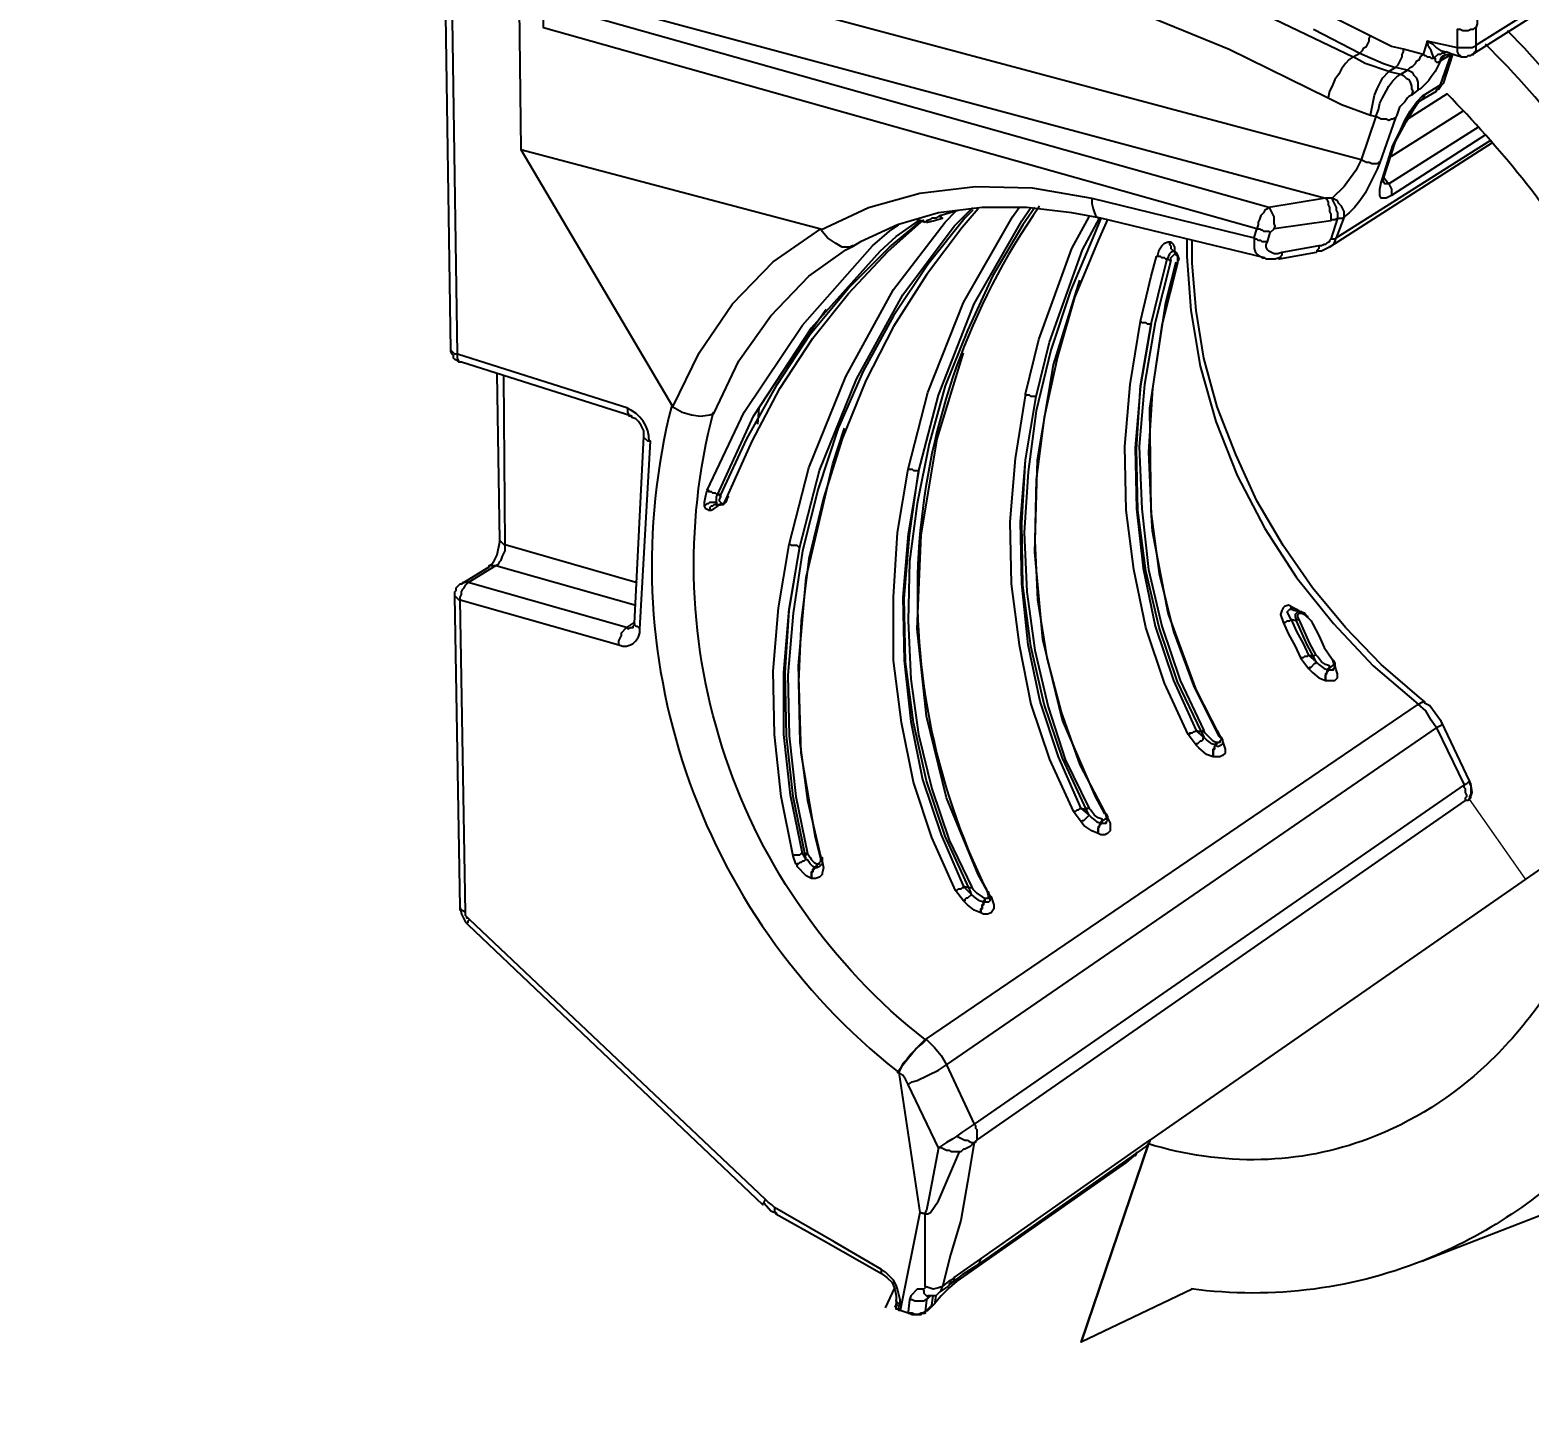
# Model space of a CAD drawing. Header units: feet. Extents: x -327 to 55127, y -2634 to 4121.
# Drawn here: x -158.64 to -152.06, y 44.99 to 51.04 of the extents above; entities that cross this region are included whole.
import ezdxf
from ezdxf.enums import TextEntityAlignment as Align

# ---------------------------------------------------------------- set-up
doc = ezdxf.new("R2018")
doc.units = ezdxf.units.FT
doc.header["$MEASUREMENT"] = 0
for name, color, linetype in [('G-ANNO-TEXT', 1, 'Continuous'), ('G-TEXT', 7, 'Continuous'), ('PDF_0', 7, 'Continuous')]:
    doc.layers.add(name, color=color, linetype=linetype)
doc.styles.get("Standard").update_dxf_attribs({"font": 'arial.ttf'})

# ---------------------------------------------------------------- blocks, each defined once
blk = doc.blocks.new('sub-title')
at = {"color": 153, "lineweight": 30, "flags": 106}
blk.add_attdef('SUB_TITLE', text='', height=0.1875, dxfattribs=at).set_placement((0, 0.1875), align=Align.MIDDLE_CENTER)

msp = doc.modelspace()

# ---------------------------------------------------------------- linework, layer by layer
at = {"layer": 'PDF_0', "lineweight": 25}
for points in [[(-155.988, 48.4366), (-156.0228, 48.4134), (-156.017, 48.4076), (-156.0054, 48.4134), (-155.9938, 48.4134), (-155.9938, 48.4192), (-155.988, 48.425), (-155.988, 48.4308), (-155.9474, 49.2541), (-155.9474, 49.2773), (-155.959, 49.3005), (-155.9706, 49.3179), (-155.9822, 49.3295), (-155.9996, 49.3353), (-155.9996, 49.3411), (-156.7475, 49.5788), (-156.7591, 49.5788), (-156.7649, 49.5846), (-156.7765, 49.5904), (-156.7823, 49.5962), (-156.7823, 49.6078), (-156.7881, 49.6136), (-156.7939, 49.6252), (-156.7939, 49.631), (-156.8519, 53.4518)], [(-155.9996, 49.3411), (-156.0112, 49.3411), (-156.0112, 49.3469), (-156.017, 49.3585), (-156.017, 49.3759), (-156.7649, 49.6136), (-156.8229, 53.4345)], [(-152.2541, 50.576), (-152.6658, 50.3093), (-152.689, 50.2977), (-152.7121, 50.2977), (-152.7179, 50.3093), (-152.7179, 50.3383), (-152.7121, 50.3673), (-152.7063, 50.3847), (-152.66, 50.5297), (-152.6252, 50.5992), (-152.6078, 50.6398), (-152.5846, 50.6804), (-152.5556, 50.721), (-152.5266, 50.75), (-152.515, 50.7558), (-152.4512, 50.7964), (-152.4049, 50.9297), (-152.4512, 50.9007), (-152.4512, 50.9065), (-152.4454, 50.9181), (-152.4396, 50.9239), (-152.428, 50.9297), (-152.4164, 50.9297), (-152.4107, 50.9355), (-152.3585, 50.9181), (-152.3353, 50.9181), (-152.3295, 50.9239), (-152.3179, 50.9239), (-152.3121, 50.9297), (-150.9264, 51.8052)], [(-150.9032, 51.84), (-152.2947, 50.9703), (-152.2947, 51.0457), (-152.2889, 51.0631), (-152.2889, 51.0805), (-152.2773, 51.1153), (-152.2715, 51.1269), (-152.2599, 51.1385), (-152.2541, 51.15), (-152.2425, 51.1558), (-152.1497, 51.2196), (-152.1381, 51.2254), (-152.1208, 51.2428), (-152.1092, 51.2602), (-152.1034, 51.2776), (-152.0918, 51.3008), (-152.086, 51.324), (-152.0802, 51.353), (-152.0802, 51.3762), (-152.0744, 51.6429), (-152.0744, 51.6719), (-152.0628, 51.7067), (-152.0512, 51.7182)], [(-154.2544, 51.2718), (-154.2544, 51.3008), (-154.2428, 51.3588), (-154.2312, 51.3878), (-154.2196, 51.411), (-154.2022, 51.4341), (-154.1906, 51.4515), (-154.1732, 51.4631), (-153.7268, 51.3182), (-153.2803, 51.1327), (-152.8339, 50.9181), (-152.8513, 50.9065), (-152.8687, 50.8891), (-152.8861, 50.8659), (-152.8977, 50.8428), (-152.9151, 50.8196), (-152.9267, 50.7906), (-152.9383, 50.7674), (-152.9441, 50.7384)], [(-152.3585, 50.9181), (-152.3643, 50.9239), (-152.3701, 50.9239), (-152.3701, 50.9297), (-152.3759, 50.9413), (-152.3759, 50.9587), (-152.5092, 50.9877), (-152.5266, 50.9297), (-152.6136, 50.9529), (-152.6658, 50.9645), (-152.9673, 51.1153), (-153.176, 51.2138), (-153.3847, 51.3066), (-153.3847, 51.295), (-153.3963, 51.2718), (-153.3963, 51.2602), (-153.4021, 51.2486), (-153.4137, 51.2428), (-153.4195, 51.2312), (-153.4253, 51.2254)], [(-153.0078, 51.0399), (-152.8049, 50.9355), (-152.7006, 50.8891), (-152.6484, 50.8717), (-152.6774, 50.8544), (-152.7817, 50.8891), (-152.8339, 50.9181), (-152.8049, 50.9355), (-152.7933, 50.9471), (-152.7875, 50.9587), (-152.7759, 50.9645), (-152.7643, 50.9877), (-152.7643, 50.9993), (-152.7585, 51.0109)], [(-152.3121, 50.9297), (-152.3063, 50.9297), (-152.3005, 50.9413), (-152.2947, 50.9471), (-152.2947, 50.9703), (-152.3005, 50.9645), (-152.3121, 50.9587), (-152.3759, 50.9587), (-152.3759, 51.0399), (-152.3643, 51.0399), (-152.3527, 51.0341), (-152.3295, 51.0341), (-152.3179, 51.0399), (-152.3063, 51.0399), (-152.3005, 51.0457), (-152.2947, 51.0457)], [(-152.5498, 50.7732), (-152.5498, 50.808), (-152.5556, 50.8254), (-152.5672, 50.837), (-152.573, 50.8486), (-152.5962, 50.8601), (-152.5846, 50.8717), (-152.573, 50.8775), (-152.5614, 50.8891), (-152.5556, 50.9007), (-152.544, 50.9065), (-152.5382, 50.9181), (-152.5266, 50.9297), (-152.5208, 50.9239), (-152.515, 50.9239), (-152.5092, 50.9181), (-152.4976, 50.9181), (-152.4918, 50.9123), (-152.4744, 50.9123), (-152.4744, 50.9007), (-152.4686, 50.8949), (-152.4628, 50.8949), (-152.4512, 50.9007), (-152.4744, 50.8544), (-152.4918, 50.8312), (-152.5034, 50.8138), (-152.5382, 50.779), (-152.5498, 50.7732), (-152.5788, 50.75), (-152.5904, 50.7442), (-152.5962, 50.7384), (-152.6078, 50.721), (-152.631, 50.6978), (-152.6426, 50.663), (-152.6484, 50.6514), (-152.7179, 50.4543), (-152.7295, 50.4253), (-152.7817, 50.3209), (-152.8049, 50.2861), (-152.8281, 50.2572), (-152.8513, 50.234), (-152.8745, 50.2166), (-152.9093, 50.1238), (-152.2309, 50.5529)], [(-152.7585, 50.663), (-152.7411, 50.75), (-152.7295, 50.779), (-152.7063, 50.8254), (-152.6774, 50.8544), (-152.6252, 50.8428), (-152.5962, 50.8601), (-152.6484, 50.8717), (-152.6368, 50.8833), (-152.6194, 50.9181), (-152.6194, 50.9297), (-152.6136, 50.9413), (-152.6136, 50.9529)], [(-152.3991, 50.9297), (-152.4396, 50.8022), (-152.4454, 50.7964), (-152.457, 50.779), (-152.4686, 50.7732)], [(-152.4512, 50.9007), (-152.4454, 50.9123), (-152.428, 50.9297)], [(-152.4107, 50.9355), (-152.428, 50.9413)], [(-152.6484, 50.6514), (-152.66, 50.6456), (-152.6658, 50.6456), (-152.6774, 50.6398), (-152.689, 50.6456), (-152.7121, 50.6456), (-152.7353, 50.6572), (-152.7237, 50.6862), (-152.7179, 50.7152), (-152.7063, 50.7384), (-152.689, 50.7674), (-152.6774, 50.7906), (-152.66, 50.8138), (-152.6426, 50.8312), (-152.6252, 50.8428), (-152.6136, 50.837), (-152.602, 50.8254), (-152.5904, 50.8196), (-152.5846, 50.808), (-152.5788, 50.7906), (-152.5788, 50.779), (-152.573, 50.7674), (-152.5788, 50.75)], [(-152.7006, 50.3847), (-152.7121, 50.3673), (-152.7006, 50.3847), (-152.6484, 50.5471), (-152.6136, 50.6108), (-152.602, 50.634), (-152.5672, 50.692), (-152.5556, 50.7094), (-152.5382, 50.7268), (-152.4686, 50.7674), (-152.4686, 50.7732), (-152.457, 50.779), (-152.457, 50.7848), (-152.4512, 50.7964), (-152.4454, 50.7964), (-152.4396, 50.8022)], [(-152.515, 50.7558), (-152.5208, 50.75), (-152.5266, 50.7384), (-152.5382, 50.7268)], [(-152.6658, 50.4833), (-152.3527, 50.6804)], [(-152.2831, 50.6108), (-152.6774, 50.3615), (-152.6658, 50.3383), (-152.6658, 50.3093)], [(-152.6252, 50.5992), (-152.6136, 50.6108)], [(-152.2251, 50.5413), (-152.9383, 50.0832), (-152.9209, 50.0948), (-152.9151, 50.1064), (-152.9093, 50.1238), (-152.9151, 50.118), (-152.9325, 50.118)], [(-152.6484, 50.5471), (-152.66, 50.5297)], [(-156.4866, 50.5123), (-155.8199, 49.3817), (-155.7793, 49.3585), (-155.7387, 49.3469), (-155.6981, 49.3411), (-155.6575, 49.3469), (-155.6401, 49.3527), (-155.53, 49.5846), (-155.3908, 49.7817), (-155.2227, 49.9557), (-155.0603, 50.0716), (-155.0255, 50.089)], [(-152.7179, 50.4543), (-152.7237, 50.4543), (-152.7295, 50.4485), (-152.7527, 50.4485), (-152.7643, 50.4543), (-152.7759, 50.4543), (-152.7991, 50.4659), (-152.8223, 50.4195), (-152.8745, 50.3499), (-152.9267, 50.2977), (-152.9267, 50.2919), (-152.9093, 50.2572), (-152.9093, 50.2456), (-152.9035, 50.234), (-152.9035, 50.2108), (-152.8803, 50.2108), (-152.8745, 50.2166), (-152.8745, 50.2398), (-152.8861, 50.263), (-152.8977, 50.2746), (-152.9035, 50.2861), (-152.9267, 50.2977), (-152.9557, 50.2977), (-152.9499, 50.2919), (-152.9441, 50.2804), (-152.9441, 50.2688), (-152.9383, 50.2572), (-152.9383, 50.2398), (-152.9325, 50.2282), (-152.9325, 50.1992), (-153.1818, 50.1644), (-153.176, 50.176), (-153.1818, 50.1876), (-153.1818, 50.2166), (-153.1992, 50.2514), (-153.205, 50.2572), (-153.2108, 50.2514), (-153.2224, 50.2456), (-153.2282, 50.234), (-153.2398, 50.2224), (-153.2456, 50.205), (-153.2514, 50.1934), (-153.2514, 50.1818), (-153.2572, 50.1644), (-153.2456, 50.1644), (-153.2398, 50.1586), (-153.234, 50.1586), (-153.2282, 50.1528), (-153.205, 50.1528), (-153.1992, 50.147)], [(-152.7006, 50.3905), (-152.6774, 50.3615), (-152.6948, 50.3615), (-152.7006, 50.3731), (-152.7063, 50.3789)], [(-153.9819, 50.2977), (-153.9819, 50.2746), (-153.9761, 50.2514), (-153.9703, 50.234), (-153.9645, 50.2224), (-153.9529, 50.2108), (-153.9413, 50.2108), (-153.9703, 50.1412), (-154.0747, 49.8919), (-154.1616, 49.631), (-154.2254, 49.3643), (-154.2602, 49.0976), (-154.2776, 48.8309), (-154.266, 48.5699), (-154.2312, 48.3148), (-154.1732, 48.0655), (-154.0979, 47.8336), (-153.9935, 47.6191), (-154.0051, 47.6191), (-154.0051, 47.6133), (-154.1095, 47.8394), (-154.1906, 48.0771), (-154.2486, 48.3322), (-154.2834, 48.5989), (-154.2892, 48.8714), (-154.2718, 49.1497), (-154.2254, 49.428), (-154.1674, 49.6658), (-154.0225, 50.0716), (-153.9471, 50.2108)], [(-155.6807, 48.9468), (-155.6691, 48.9584), (-155.6633, 48.9584), (-155.6575, 48.9642), (-155.6285, 48.9642), (-155.6285, 48.9874), (-155.6227, 48.999), (-155.6169, 48.999), (-155.6169, 48.9932), (-155.6111, 48.9932), (-155.4952, 49.2425), (-155.3618, 49.4802), (-155.2169, 49.7006), (-155.0487, 49.9035), (-154.869, 50.0832), (-154.7298, 50.1992)], [(-155.6691, 49.0164), (-155.6633, 49.0164), (-155.6633, 49.0106), (-155.6517, 49.0106), (-155.6459, 49.0048), (-155.6343, 49.0048), (-155.6285, 48.999), (-155.6227, 48.999), (-155.4662, 49.3411), (-155.2111, 49.7295), (-154.9096, 50.0658), (-154.84, 50.1296), (-154.7414, 50.1992)], [(-155.6111, 48.9932), (-155.6111, 48.9874), (-155.6169, 48.9758), (-155.6169, 48.97), (-155.6053, 48.9584), (-155.5995, 48.9584), (-155.5937, 48.9642), (-155.5821, 48.9874), (-155.472, 49.2309), (-155.3502, 49.4628), (-155.2053, 49.6832), (-155.0487, 49.8803), (-154.8748, 50.0658), (-154.7182, 50.205)], [(-155.1647, 47.3872), (-155.1589, 47.3582), (-155.1647, 47.335), (-155.1647, 47.3292), (-155.1763, 47.3176), (-155.1937, 47.3118), (-155.2111, 47.3118), (-155.2343, 47.3234), (-155.2749, 47.364), (-155.2749, 47.3698), (-155.2807, 47.3756), (-155.2922, 47.4104), (-155.3444, 47.6713), (-155.3734, 47.9438), (-155.3792, 48.2221), (-155.356, 48.5004), (-155.3096, 48.7787), (-155.2227, 49.115), (-155.0603, 49.515), (-154.8516, 49.8977), (-154.6255, 50.1934), (-154.5791, 50.2398)], [(-154.5037, 50.2456), (-154.5385, 50.2108), (-154.7009, 50.0078), (-154.8516, 49.7817), (-154.985, 49.5382), (-155.0951, 49.2889), (-155.1821, 49.0222), (-155.2517, 48.7497), (-155.2922, 48.4772), (-155.3154, 48.2047), (-155.3096, 47.938), (-155.2807, 47.6713), (-155.2285, 47.4219), (-155.2343, 47.4219), (-155.2343, 47.4161), (-155.2401, 47.4161), (-155.2922, 47.6713), (-155.3212, 47.938), (-155.327, 48.2163), (-155.3096, 48.4888), (-155.2633, 48.7671), (-155.1763, 49.1034), (-155.0139, 49.5034), (-154.811, 49.8745), (-154.5849, 50.176), (-154.5037, 50.2572)], [(-154.4805, 50.2514), (-154.5501, 50.1702), (-154.7067, 49.9615), (-154.8516, 49.7353), (-154.9734, 49.4976), (-155.0777, 49.2425), (-155.1589, 48.9816), (-155.2227, 48.7149), (-155.2575, 48.4424), (-155.2691, 48.1757), (-155.2633, 47.909), (-155.2285, 47.6539), (-155.1705, 47.4046), (-155.1647, 47.4046), (-155.1647, 47.3756), (-155.1763, 47.364), (-155.1879, 47.3582), (-155.1937, 47.3582), (-155.1937, 47.364), (-155.1937, 47.3582), (-155.1995, 47.3582), (-155.1995, 47.3524), (-155.2053, 47.3466), (-155.2053, 47.3408), (-155.2111, 47.335), (-155.2111, 47.3118), (-155.2111, 47.3408), (-155.2053, 47.3466), (-155.2053, 47.3524), (-155.1995, 47.3582), (-155.1937, 47.3582), (-155.2053, 47.364), (-155.2169, 47.3756), (-155.2285, 47.393), (-155.2401, 47.393), (-155.2459, 47.3872), (-155.2517, 47.3872), (-155.2575, 47.3814), (-155.2633, 47.3814), (-155.2691, 47.3756), (-155.2749, 47.3756), (-155.2749, 47.3698)], [(-153.147, 50.06), (-153.147, 50.0484), (-153.1528, 50.0426), (-153.1528, 50.0368), (-153.1586, 50.0368), (-153.176, 50.031), (-153.2166, 50.031), (-153.2224, 50.0368), (-153.9413, 50.2108), (-154.0689, 50.234), (-154.266, 50.2572), (-154.4631, 50.2572), (-154.6545, 50.234), (-154.8342, 50.1818), (-154.9965, 50.1064), (-155.0255, 50.089), (-155.0313, 50.089), (-155.0429, 50.0832), (-155.0777, 50.0832), (-155.1067, 50.1006), (-155.1415, 50.1238), (-155.1705, 50.1586)], [(-154.4283, 47.2364), (-154.4225, 47.2306), (-154.411, 47.1958), (-154.411, 47.1784), (-154.4225, 47.161), (-154.4399, 47.1552), (-154.4573, 47.1552), (-154.4689, 47.161), (-154.4979, 47.1726), (-154.5269, 47.1958), (-154.5443, 47.2132), (-154.5791, 47.2596), (-154.6835, 47.4915), (-154.7646, 47.735), (-154.8168, 47.9959), (-154.8516, 48.2685), (-154.8516, 48.5468), (-154.8342, 48.8309), (-154.7878, 49.1092), (-154.7009, 49.4454), (-154.5443, 49.8397), (-154.3298, 50.2166), (-154.3008, 50.2572)], [(-154.2312, 50.2572), (-154.2834, 50.1818), (-154.4168, 49.9557), (-154.5269, 49.7179), (-154.6255, 49.4744), (-154.6951, 49.2193), (-154.7472, 48.9584), (-154.782, 48.7033), (-154.7878, 48.4424), (-154.7762, 48.1873), (-154.7414, 47.9438), (-154.6835, 47.706), (-154.6081, 47.4799), (-154.5095, 47.277), (-154.5095, 47.2712), (-154.5211, 47.2712), (-154.6255, 47.4973), (-154.7067, 47.7408), (-154.7646, 47.9959), (-154.7994, 48.2627), (-154.8052, 48.541), (-154.782, 48.8193), (-154.7414, 49.0976), (-154.6545, 49.4338), (-154.4979, 49.8339), (-154.2892, 50.1992), (-154.2486, 50.2572)], [(-154.6487, 50.2224), (-154.6661, 50.2108), (-154.6835, 50.2108), (-154.6893, 50.205), (-154.7067, 50.1992), (-154.7124, 50.1934), (-154.7472, 50.205), (-154.7124, 50.1934), (-154.7472, 50.205)], [(-154.7067, 50.1934), (-154.7009, 50.1934), (-154.6777, 50.1992), (-154.6371, 50.2108), (-154.6429, 50.2108), (-154.6429, 50.2166), (-154.6487, 50.2166), (-154.6487, 50.2224), (-154.5675, 50.2456)], [(-154.2718, 49.4396), (-154.2138, 49.6774), (-154.0689, 50.0774), (-153.9935, 50.2166)], [(-153.9123, 50.205), (-153.9529, 50.1122), (-154.0573, 49.8629), (-154.1327, 49.602), (-154.1906, 49.3353), (-154.2254, 49.0628), (-154.2312, 48.7961), (-154.2196, 48.5352), (-154.179, 48.28), (-154.1153, 48.0423), (-154.0341, 47.8104), (-153.9239, 47.6017), (-153.9181, 47.5959), (-153.9123, 47.5843), (-153.9123, 47.5669), (-153.9181, 47.5611), (-153.9181, 47.5553), (-153.9181, 47.5611)], [(-152.9325, 50.1992), (-152.9267, 50.205), (-152.9151, 50.205), (-152.9035, 50.2108), (-152.9325, 50.118), (-152.9383, 50.1122), (-152.9383, 50.1064), (-152.9499, 50.1006), (-152.9557, 50.0948), (-152.9615, 50.0948), (-152.9731, 50.089), (-152.9847, 50.089), (-153.147, 50.06), (-153.1644, 50.0542), (-153.1818, 50.0542), (-153.205, 50.0658), (-153.2108, 50.0716), (-153.2166, 50.0832), (-153.2166, 50.0948), (-153.2108, 50.1064), (-153.1992, 50.147), (-153.1818, 50.1644)], [(-155.8199, 49.3817), (-155.7039, 49.6194), (-155.559, 49.8339), (-155.3792, 50.0194), (-155.1705, 50.1644)], [(-155.5763, 48.9874), (-155.5821, 48.9874), (-155.5763, 48.9874), (-155.5821, 48.9816), (-155.5879, 48.9642), (-155.5995, 48.9526), (-155.6285, 48.9526), (-155.6285, 48.9642), (-155.6285, 48.9584), (-155.6227, 48.9526), (-155.6111, 48.9526), (-155.6053, 48.9584), (-155.6111, 48.9584), (-155.6111, 48.9526), (-155.6401, 48.9526), (-155.6459, 48.9468), (-155.6517, 48.9468), (-155.6575, 48.941), (-155.6575, 48.9352), (-155.6633, 48.9294), (-155.6749, 48.9352), (-155.6807, 48.9468), (-155.6807, 48.9642), (-155.6749, 48.9932), (-155.6691, 49.0164), (-155.5068, 49.3585), (-155.2517, 49.7411), (-154.9444, 50.089), (-154.869, 50.1528), (-154.8284, 50.1818)], [(-153.4079, 47.9206), (-153.4079, 47.9148), (-153.3963, 47.88), (-153.3963, 47.8626), (-153.4079, 47.851), (-153.4195, 47.8452), (-153.4485, 47.8452), (-153.4775, 47.8568), (-153.5123, 47.8858), (-153.5239, 47.8974), (-153.5587, 47.9438), (-153.663, 48.1699), (-153.7442, 48.4134), (-153.7964, 48.6685), (-153.8312, 48.9294), (-153.837, 49.2077), (-153.8138, 49.4802), (-153.7674, 49.7585), (-153.721, 49.9557), (-153.6978, 50.0426), (-153.692, 50.0484), (-153.6862, 50.0716), (-153.6746, 50.089), (-153.663, 50.1006), (-153.6456, 50.1064), (-153.634, 50.1064), (-153.6398, 50.1006), (-153.6398, 50.0948), (-153.634, 50.089), (-153.634, 50.0774), (-153.6224, 50.0658), (-153.634, 50.06), (-153.6398, 50.0542), (-153.6514, 50.031), (-153.6572, 50.031), (-153.663, 50.0368), (-153.6746, 50.0368), (-153.6804, 50.0426), (-153.6978, 50.0426)], [(-153.6224, 50.0716), (-153.6108, 50.06), (-153.605, 50.0484), (-153.5992, 50.031), (-153.605, 50.0194), (-153.605, 50.0136), (-153.6746, 49.7411), (-153.7152, 49.4628), (-153.7326, 49.1845), (-153.721, 48.912), (-153.6862, 48.6511), (-153.6224, 48.396), (-153.5355, 48.1583), (-153.4253, 47.938), (-153.4137, 47.9264), (-153.4137, 47.9206), (-153.4195, 47.9148), (-153.4195, 47.909), (-153.4369, 47.909), (-153.4485, 47.9148), (-153.4833, 47.9496), (-153.4891, 47.9612), (-153.4949, 47.9612), (-153.4949, 47.9554), (-153.5007, 47.9554), (-153.605, 48.1757), (-153.6862, 48.4134), (-153.7442, 48.6627), (-153.779, 48.9294), (-153.7848, 49.1961), (-153.7674, 49.4744), (-153.721, 49.7469), (-153.6746, 49.9383), (-153.6514, 50.031), (-153.6456, 50.031), (-153.6398, 50.0252), (-153.634, 50.0252), (-153.7036, 49.7527), (-153.75, 49.4802), (-153.7732, 49.2077), (-153.7616, 48.9352), (-153.7326, 48.6685), (-153.6746, 48.4192), (-153.5934, 48.1815), (-153.4891, 47.9612)], [(-153.5644, 50.118), (-153.5644, 50.0426), (-153.5471, 49.8049), (-153.5065, 49.5614), (-153.4369, 49.3179), (-153.3441, 49.0802), (-153.2224, 48.8483), (-153.0832, 48.6337), (-152.9209, 48.4308), (-152.7469, 48.2453), (-152.5498, 48.0771), (-152.544, 48.0771), (-152.5382, 48.0829), (-152.5208, 48.0887), (-152.544, 48.1061), (-152.7121, 48.2511), (-152.8687, 48.4134), (-153.0136, 48.5873), (-153.1412, 48.7729), (-153.2572, 48.97), (-153.3499, 49.1729), (-153.4311, 49.3817), (-153.4891, 49.5962), (-153.5239, 49.8049), (-153.5413, 50.0136), (-153.5413, 50.1122)], [(-153.2108, 50.1064), (-153.234, 50.1064), (-153.2398, 50.1122), (-153.2514, 50.1122), (-153.2572, 50.118), (-153.263, 50.118), (-153.2688, 50.1238), (-153.2688, 50.0774), (-153.263, 50.06), (-153.2514, 50.0484), (-153.234, 50.0368), (-153.2224, 50.0368)], [(-152.9847, 50.089), (-152.9847, 50.0774), (-152.9904, 50.0716), (-152.9904, 50.0658), (-152.9962, 50.06), (-153.1586, 50.031), (-153.1586, 50.0368)], [(-152.9383, 50.089), (-152.9383, 50.0832), (-152.9731, 50.0658), (-152.9962, 50.0658)], [(-153.4253, 47.938), (-153.4195, 47.938), (-153.5239, 48.1409), (-153.6456, 48.4772), (-153.7152, 48.8367), (-153.721, 48.9294), (-153.7268, 49.3759), (-153.6572, 49.8397), (-153.6108, 50.0194)], [(-153.634, 50.0252), (-153.634, 50.0368), (-153.6166, 50.0542), (-153.6108, 50.0484), (-153.605, 50.0484), (-153.605, 50.0136)], [(-153.9239, 47.5959), (-153.9645, 47.6713), (-154.1095, 48.0075), (-154.1964, 48.3612), (-154.2312, 48.7439), (-154.2196, 49.1497), (-154.15, 49.5672), (-154.0341, 49.9383)], [(-155.3212, 49.5614), (-155.2285, 49.6948), (-155.1473, 49.8107)], [(-153.7674, 49.7585), (-153.7616, 49.7527), (-153.7442, 49.7527), (-153.7384, 49.7469), (-153.721, 49.7469), (-153.7674, 49.4744), (-153.7906, 49.2019), (-153.7848, 48.9352), (-153.7558, 48.6743), (-153.7036, 48.4192), (-153.6224, 48.1815), (-153.5239, 47.9612), (-153.5297, 47.9554), (-153.5355, 47.9554), (-153.5413, 47.9496), (-153.5529, 47.9496), (-153.5529, 47.9438), (-153.5587, 47.9438)], [(-156.7475, 49.5788), (-156.7591, 49.5788), (-156.7591, 49.5846), (-156.7649, 49.5962), (-156.7649, 49.6136), (-156.7765, 49.6136), (-156.7939, 49.631)], [(-154.4341, 47.248), (-154.4805, 47.3292), (-154.6197, 47.6655), (-154.7067, 48.0249), (-154.7472, 48.4076), (-154.7298, 48.8193), (-154.6603, 49.2425), (-154.5443, 49.6194)], [(-156.7533, 47.1842), (-156.7765, 48.5526), (-156.7765, 48.5699), (-156.7707, 48.5757), (-156.7707, 48.5873), (-156.7533, 48.6047), (-156.7475, 48.6047), (-156.6258, 48.6801), (-156.6258, 48.6859), (-156.6142, 48.6917), (-156.6026, 48.7091), (-156.591, 48.7323), (-156.5794, 48.7903), (-156.5794, 48.7961), (-156.591, 49.5266)], [(-156.5794, 48.7961), (-156.562, 48.7787), (-156.5562, 48.7787), (-156.562, 49.515)], [(-153.9123, 47.5785), (-153.9007, 47.5553), (-153.9007, 47.5205), (-153.9123, 47.5089), (-153.9239, 47.5031), (-153.9413, 47.5031), (-153.9529, 47.5089), (-153.9819, 47.5205), (-154.0167, 47.5437), (-154.0283, 47.5611), (-154.0631, 47.6075), (-154.0515, 47.6075), (-154.0457, 47.6133), (-154.0399, 47.6133), (-154.0341, 47.6191), (-154.0283, 47.6191), (-154.1269, 47.8452), (-154.208, 48.0887), (-154.2602, 48.338), (-154.2892, 48.6047), (-154.295, 48.8772), (-154.2718, 49.1497), (-154.2254, 49.428), (-154.2486, 49.428), (-154.2544, 49.4338), (-154.2718, 49.4338), (-154.2718, 49.4396), (-154.3182, 49.1555), (-154.3414, 48.8772), (-154.3356, 48.6047), (-154.3008, 48.338), (-154.2486, 48.0771), (-154.1674, 47.8336), (-154.0631, 47.6075)], [(-155.443, 49.3759), (-155.4488, 49.3063)], [(-155.1705, 47.3988), (-155.1937, 47.4915), (-155.2575, 47.8626), (-155.2691, 48.2453), (-155.2343, 48.6337), (-155.1183, 49.1324), (-155.0661, 49.2889)], [(-152.3295, 47.6539), (-152.3179, 47.6655), (-152.3179, 47.6713), (-152.3121, 47.6887), (-152.3179, 47.7292), (-152.3237, 47.7408), (-152.4454, 47.9959), (-152.4454, 47.9844), (-152.4686, 47.9728), (-152.4918, 48.0075), (-152.515, 48.0481), (-152.5498, 48.0771), (-154.7124, 46.6044), (-154.7762, 46.5407), (-154.7936, 46.5175), (-154.811, 46.5001), (-154.8226, 46.4769), (-154.8342, 46.4595), (-154.8284, 46.4595), (-154.7356, 45.8449), (-154.8226, 45.4158), (-154.8284, 45.4158), (-154.8284, 45.4332), (-154.8226, 45.439), (-154.8226, 45.4622), (-154.8342, 45.5086), (-154.84, 45.526), (-154.8516, 45.5492), (-154.8864, 45.584), (-154.9038, 45.5956), (-155.1125, 45.7173), (-155.3734, 45.8681), (-155.385, 45.8797), (-155.4024, 45.8913), (-155.414, 45.9029), (-156.7128, 47.132), (-156.7185, 47.1378), (-156.7243, 47.1378), (-156.7243, 47.1436), (-156.7301, 47.1494), (-156.7301, 47.161), (-156.7533, 48.5352), (-156.0576, 48.338), (-156.0402, 48.3322), (-156.0228, 48.3322), (-156.0054, 48.338), (-155.9938, 48.3438), (-155.9822, 48.3554), (-155.9706, 48.3728), (-155.9648, 48.3902), (-155.9648, 48.4076), (-155.9184, 49.2309), (-155.93, 49.2309), (-155.9474, 49.2483), (-155.9474, 49.2541)], [(-154.7878, 49.1092), (-154.7704, 49.1092), (-154.7646, 49.1034), (-154.7472, 49.1034), (-154.7414, 49.0976), (-154.7878, 48.8251), (-154.811, 48.5468), (-154.8052, 48.2685), (-154.7762, 48.0017), (-154.724, 47.7466), (-154.6429, 47.5031), (-154.5443, 47.277), (-154.5443, 47.2712), (-154.5501, 47.2712), (-154.5559, 47.2654), (-154.5675, 47.2654), (-154.5733, 47.2596), (-154.5791, 47.2596)], [(-156.0576, 48.338), (-156.0576, 48.3554), (-156.046, 48.3786), (-156.046, 48.3902), (-156.0228, 48.4134), (-156.7185, 48.6105), (-156.5968, 48.6859), (-156.5852, 48.6917), (-156.5794, 48.7033), (-156.5736, 48.7091), (-156.5678, 48.7265), (-156.5562, 48.7497), (-156.5562, 48.7787), (-155.9764, 48.6105)], [(-155.2922, 47.4104), (-155.2864, 47.4161), (-155.2633, 47.4161), (-155.2575, 47.4219), (-155.2517, 47.4219), (-155.3038, 47.6771), (-155.3328, 47.9438), (-155.3328, 48.2163), (-155.3096, 48.4946), (-155.2633, 48.7671), (-155.2691, 48.7671), (-155.2749, 48.7729), (-155.298, 48.7729), (-155.3038, 48.7787), (-155.3096, 48.7787)], [(-156.6258, 48.6859), (-156.5968, 48.6859), (-155.9822, 48.512)], [(-156.7765, 48.5526), (-156.7591, 48.5352), (-156.7533, 48.5352), (-156.7533, 48.5468), (-156.7475, 48.5584), (-156.7475, 48.5699), (-156.7417, 48.5815), (-156.7359, 48.5873), (-156.7301, 48.5989), (-156.7185, 48.6105), (-156.7417, 48.6105), (-156.7475, 48.6047)], [(-153.031, 48.4598), (-153.0368, 48.4598), (-153.0484, 48.4772), (-153.0658, 48.483), (-153.0948, 48.4888), (-153.1064, 48.4946), (-153.1006, 48.4946), (-153.0948, 48.4888), (-153.1064, 48.5004), (-153.1064, 48.5062), (-153.0832, 48.4946), (-153.0658, 48.483), (-153.0774, 48.483), (-153.089, 48.4714), (-153.089, 48.4598), (-153.0832, 48.4424), (-153.1064, 48.4482), (-153.1238, 48.483), (-153.1122, 48.4946), (-153.1064, 48.4946), (-153.1064, 48.5062), (-153.118, 48.512), (-153.1354, 48.5062), (-153.1412, 48.5004), (-153.147, 48.4888), (-153.1528, 48.4714), (-153.1412, 48.4366), (-153.118, 48.3844), (-153.089, 48.3322), (-153.0658, 48.28), (-153.031, 48.2337), (-153.0136, 48.2163), (-152.9847, 48.1931), (-152.9557, 48.1815), (-152.9151, 48.1815), (-152.9035, 48.1931), (-152.9035, 48.2105), (-152.9093, 48.2279), (-152.9151, 48.2511)], [(-155.988, 48.4308), (-155.988, 48.425), (-155.9822, 48.4192), (-155.9764, 48.4192), (-155.9648, 48.4076)], [(-153.1412, 48.4366), (-153.1296, 48.4366), (-153.1238, 48.4424), (-153.1122, 48.4424), (-153.1064, 48.4482), (-153.0832, 48.396), (-153.0542, 48.3438), (-153.031, 48.2916), (-153.0368, 48.2858), (-153.0484, 48.2858), (-153.0542, 48.28), (-153.0658, 48.28)], [(-152.9962, 48.2916), (-153.002, 48.2916), (-153.0078, 48.2858), (-153.0368, 48.338), (-153.0832, 48.4424), (-153.0832, 48.4482), (-153.0716, 48.4482)], [(-152.9267, 48.2743), (-152.9209, 48.2569), (-152.9209, 48.2453), (-152.9267, 48.2453), (-152.9325, 48.2395), (-152.9383, 48.2453), (-152.9557, 48.2511), (-152.9731, 48.2627), (-152.9904, 48.2858), (-152.9962, 48.2916), (-153.0252, 48.3438), (-153.0716, 48.4482), (-153.0774, 48.4598), (-153.0774, 48.4714), (-153.0716, 48.4772), (-153.06, 48.4772), (-153.0484, 48.4714), (-153.0194, 48.4424), (-153.0136, 48.4308), (-152.9847, 48.3786), (-152.9615, 48.3264), (-152.9267, 48.2743), (-152.9209, 48.2685), (-152.9151, 48.2569), (-152.9151, 48.2395), (-152.9209, 48.2337), (-152.9209, 48.2279), (-152.9209, 48.2337)], [(-153.031, 48.2337), (-153.0252, 48.2337), (-153.0252, 48.2395), (-153.0194, 48.2395), (-153.002, 48.2569), (-152.9962, 48.2569), (-152.9962, 48.2627), (-152.9847, 48.2511), (-152.9615, 48.2337), (-152.9441, 48.2279), (-152.9499, 48.2221), (-152.9499, 48.2163), (-152.9557, 48.2105), (-152.9557, 48.1815), (-152.9557, 48.2047), (-152.9499, 48.2105), (-152.9499, 48.2163), (-152.9441, 48.2221), (-152.9441, 48.2279), (-152.9441, 48.2337), (-152.9383, 48.2337), (-152.9383, 48.2453), (-152.9383, 48.2337), (-152.9441, 48.2337), (-152.9441, 48.2279), (-152.9209, 48.2279)], [(-152.5498, 48.0771), (-152.5266, 48.0887), (-152.5208, 48.0887), (-152.5208, 48.0829), (-152.4976, 48.0713), (-152.4512, 48.0075), (-152.4454, 47.9901)], [(-154.7878, 46.4073), (-154.7994, 46.4305), (-154.811, 46.4479), (-154.8284, 46.4595), (-154.811, 46.4943), (-154.753, 46.5638), (-154.724, 46.587), (-154.7067, 46.6044), (-154.6719, 46.5696), (-154.6429, 46.5349), (-154.6197, 46.4943), (-152.4686, 47.9728), (-152.3469, 47.7234), (-154.4979, 46.2334), (-154.4921, 46.2276), (-154.4921, 46.216), (-154.4863, 46.2102), (-154.4863, 46.1638), (-154.4921, 46.158), (-154.4921, 46.1522), (-154.4979, 46.1522), (-154.5269, 45.9783), (-154.5559, 45.8101), (-154.6023, 45.6594), (-154.6371, 45.5202), (-154.6545, 45.5144), (-154.6777, 45.5086), (-154.7124, 45.5202), (-154.7124, 45.8391), (-154.7009, 45.8391), (-154.6893, 45.8449), (-154.6545, 45.8971), (-154.5617, 46.1116)], [(-153.4311, 47.909), (-153.4311, 47.9032), (-153.4427, 47.8916), (-153.4427, 47.88), (-153.4485, 47.8742), (-153.4485, 47.8452), (-153.4485, 47.88), (-153.4427, 47.8858), (-153.4427, 47.8916), (-153.4369, 47.8974), (-153.4543, 47.9032), (-153.4775, 47.9206), (-153.4891, 47.9322), (-153.5239, 47.9612), (-153.5007, 47.9554), (-153.4891, 47.9322), (-153.4949, 47.9264), (-153.4949, 47.9206), (-153.5007, 47.9148), (-153.5065, 47.9148), (-153.5181, 47.9032), (-153.5239, 47.9032), (-153.5239, 47.8974)], [(-153.4311, 47.9612), (-153.4195, 47.938), (-153.4137, 47.9322), (-153.4079, 47.9206), (-153.4079, 47.9032), (-153.4137, 47.8974), (-153.4253, 47.8916), (-153.4311, 47.8916), (-153.4369, 47.8974), (-153.4369, 47.909)], [(-154.4863, 46.1638), (-152.3411, 47.6539)], [(-154.0283, 47.5611), (-154.0225, 47.5669), (-154.0167, 47.5669), (-153.9935, 47.5901), (-154.0051, 47.6133), (-154.0283, 47.6191), (-153.9935, 47.5901), (-153.9819, 47.5785), (-153.9587, 47.5611), (-153.9413, 47.5553), (-153.9471, 47.5495), (-153.9471, 47.5437), (-153.9529, 47.5379), (-153.9529, 47.5089), (-153.9529, 47.5321), (-153.9471, 47.5379), (-153.9471, 47.5437), (-153.9413, 47.5495), (-153.9413, 47.5611), (-153.9355, 47.5611), (-153.9355, 47.5727), (-153.9355, 47.5669), (-153.9413, 47.5611), (-153.9413, 47.5553), (-153.9181, 47.5553)], [(-153.9239, 47.6017), (-153.9181, 47.5843), (-153.9181, 47.5727), (-153.9239, 47.5727), (-153.9297, 47.5669), (-153.9355, 47.5727), (-153.9529, 47.5785), (-153.9703, 47.5901), (-153.9877, 47.6133), (-153.9935, 47.6191)], [(-151.6395, 47.6133), (-153.7268, 46.1638)], [(-155.2285, 47.4219), (-155.2169, 47.4046), (-155.2111, 47.393), (-155.1995, 47.3814), (-155.1879, 47.3756), (-155.1763, 47.3756), (-155.1763, 47.3814), (-155.1705, 47.3872), (-155.1705, 47.4046), (-155.1763, 47.4219)], [(-154.5095, 47.277), (-154.5037, 47.2654), (-154.4863, 47.248), (-154.4631, 47.2306), (-154.4515, 47.2248), (-154.4341, 47.2248), (-154.4341, 47.2364), (-154.4399, 47.2538), (-154.4457, 47.2712)], [(-156.7301, 47.161), (-156.7359, 47.1668), (-156.7475, 47.1726), (-156.7533, 47.1726), (-156.7533, 47.1842), (-156.7475, 47.1552), (-156.7301, 47.1205), (-156.7185, 47.1089), (-155.4256, 45.8797), (-155.4256, 45.8855), (-155.4198, 45.8913), (-155.414, 45.9029)], [(-151.7845, 46.1232), (-151.8946, 46.4885), (-151.5757, 47.0509), (-151.2337, 46.9697), (-150.6481, 47.2016), (-150.335, 46.9929), (-150.5031, 46.7378), (-151.2395, 46.1928), (-151.2916, 46.1116), (-152.5324, 45.6304)], [(-156.7185, 47.1089), (-156.7243, 47.1147), (-156.7185, 47.1205), (-156.7185, 47.1263), (-156.7128, 47.132)], [(-154.5559, 46.1116), (-154.5501, 46.1174), (-154.5559, 46.1116), (-154.5965, 46.1116), (-154.6081, 46.1174), (-154.6197, 46.1174), (-154.6429, 46.129), (-154.6545, 46.129), (-154.6951, 45.9145), (-154.7067, 45.8565), (-154.7124, 45.8449), (-154.7124, 45.8391), (-154.7356, 45.8449), (-154.7124, 45.8391)], [(-154.6545, 45.4912), (-154.6429, 45.5028), (-154.6371, 45.5202), (-154.6023, 45.5492), (-154.5907, 45.555), (-154.5849, 45.5608), (-154.4689, 45.642), (-153.7268, 46.1638), (-153.7268, 46.158), (-153.7326, 46.1464), (-154.0283, 45.2767), (-153.7326, 46.1464), (-153.7442, 46.1348), (-154.4863, 45.613), (-154.5501, 45.5724), (-154.6023, 45.5318), (-154.6139, 45.5202), (-154.6487, 45.497), (-154.6661, 45.4796), (-154.7009, 45.4796)], [(-154.5733, 46.1812), (-154.5385, 46.1638)], [(-154.5443, 46.1232), (-154.5501, 46.1174)], [(-154.5385, 46.1232), (-154.5443, 46.1232)], [(-154.5385, 46.1638), (-154.5269, 46.1638)], [(-154.5153, 46.1348), (-154.5385, 46.1232)], [(-154.5269, 46.1638), (-154.5211, 46.158)], [(-154.5211, 46.158), (-154.5095, 46.1522)], [(-154.4979, 46.1522), (-154.5153, 46.1348)], [(-154.5095, 46.1522), (-154.4979, 46.1522)], [(-153.8312, 46.0768), (-153.8312, 46.0652), (-154.5733, 45.5434), (-154.6081, 45.5144), (-154.6429, 45.4796), (-154.6719, 45.4448), (-154.6835, 45.4332)], [(-153.7848, 46.1116), (-153.7848, 46.1058), (-153.7906, 46.0942), (-153.7964, 46.0942), (-153.8312, 46.0652)], [(-155.3618, 45.8391), (-155.3908, 45.8507), (-155.4198, 45.8855)], [(-155.3734, 45.8681), (-155.3734, 45.8507), (-155.3676, 45.8449), (-155.3676, 45.8391), (-155.1589, 45.7231), (-154.9038, 45.5782), (-154.8806, 45.5608), (-154.8574, 45.5376), (-154.8458, 45.5086), (-154.84, 45.4796), (-154.84, 45.4622), (-154.84, 45.4506), (-154.84, 45.4448)], [(-154.9038, 45.5782), (-154.9038, 45.5956)], [(-154.4689, 45.642), (-154.4747, 45.6304), (-154.4747, 45.6246), (-154.4863, 45.613)], [(-154.6023, 45.5492), (-154.6023, 45.5376), (-154.6081, 45.5318), (-154.6081, 45.526), (-154.6139, 45.5202)], [(-154.5849, 45.5608), (-154.5849, 45.5492), (-154.6023, 45.5318)], [(-154.8864, 45.4274), (-154.8458, 45.5144)], [(-154.8226, 45.439), (-154.84, 45.4564), (-154.84, 45.4622)], [(-154.7124, 45.5202), (-154.7124, 45.5144), (-154.7182, 45.5086), (-154.7472, 45.5086), (-154.7762, 45.4796), (-154.782, 45.4622), (-154.7878, 45.41), (-154.7878, 45.4043), (-154.8226, 45.4158)], [(-154.6893, 45.4796), (-154.7067, 45.4622), (-154.7124, 45.41), (-154.724, 45.4043), (-154.7298, 45.4043), (-154.7414, 45.3985), (-154.7588, 45.3985), (-154.7704, 45.4043), (-154.782, 45.4043), (-154.7878, 45.41)], [(-154.724, 45.5086), (-154.7182, 45.5028), (-154.7182, 45.4912), (-154.7067, 45.4796), (-154.6951, 45.4796), (-154.7009, 45.4738), (-154.7067, 45.4622), (-154.7124, 45.4622), (-154.7182, 45.4564), (-154.7588, 45.4564), (-154.7704, 45.4622), (-154.782, 45.4622)], [(-154.6835, 45.439), (-154.6777, 45.4796)], [(-154.6661, 45.4796), (-154.6719, 45.4448)], [(-153.5413, 45.5086), (-154.0283, 45.2767)], [(-154.8284, 45.4158), (-154.8342, 45.4216), (-154.84, 45.4216), (-154.84, 45.4332), (-154.8458, 45.4332), (-154.84, 45.439), (-154.84, 45.4448), (-154.8284, 45.4332)]]:
    msp.add_lwpolyline(points, dxfattribs=at)
for points in [[(-153.9819, 50.2977), (-153.2688, 50.1238), (-153.2572, 50.1644), (-156.3881, 51.0457), (-156.4171, 53.3301), (-156.5214, 53.3591), (-156.4866, 50.5123), (-155.1705, 50.1644), (-155.1705, 50.1586), (-154.9618, 50.2572), (-154.7356, 50.3209), (-154.4921, 50.3499), (-154.2428, 50.3441)], [(-152.7991, 50.4659), (-155.9822, 51.3182), (-155.988, 51.7646), (-154.2544, 51.2718), (-153.8196, 51.1327), (-153.3789, 50.9529), (-152.9441, 50.7384), (-152.8861, 50.7094), (-152.7585, 50.663), (-152.7353, 50.6572)], [(-153.205, 50.2572), (-156.1503, 51.0863), (-156.1388, 51.0921), (-156.133, 51.0921), (-156.1214, 51.0979), (-156.0634, 51.1327), (-152.9557, 50.2977)], [(-152.5092, 50.9877), (-152.486, 50.9761), (-152.4686, 50.9587), (-152.4512, 50.9471), (-152.428, 50.9413), (-152.4338, 50.9355), (-152.4454, 50.9355), (-152.4512, 50.9297), (-152.4628, 50.9297), (-152.4802, 50.9123), (-152.4918, 50.9471), (-152.5034, 50.9645)], [(-153.6166, 50.0658), (-153.6166, 50.0832), (-153.6224, 50.0948), (-153.634, 50.1064), (-153.634, 50.1006), (-153.6398, 50.0948), (-153.634, 50.089), (-153.634, 50.0774), (-153.6224, 50.0658), (-153.6166, 50.0658), (-153.6166, 50.06), (-153.6108, 50.06), (-153.6108, 50.0484), (-153.6108, 50.06), (-153.6166, 50.06)], [(-153.6166, 50.0658), (-153.6224, 50.0658)], [(-155.6517, 48.9294), (-155.6401, 48.9352), (-155.6227, 48.9468), (-155.6285, 48.9526), (-155.6401, 48.9526), (-155.6459, 48.9468), (-155.6517, 48.9468), (-155.6575, 48.941), (-155.6575, 48.9352), (-155.6633, 48.9294)], [(-155.6285, 48.9526), (-155.6227, 48.9526)], [(-153.06, 48.4772), (-153.06, 48.483), (-153.0658, 48.483), (-153.06, 48.483)], [(-152.9962, 48.2627), (-153.0078, 48.2858), (-153.031, 48.2916)], [(-152.3237, 47.6713), (-152.3237, 47.6655), (-152.3295, 47.6539), (-152.3411, 47.6539), (-152.3411, 47.6655), (-152.3353, 47.6713), (-152.3353, 47.6771), (-152.3411, 47.6887), (-152.3411, 47.706), (-152.3469, 47.7118), (-152.3469, 47.7234), (-152.3353, 47.7292), (-152.3237, 47.7408), (-152.3237, 47.7292), (-152.3179, 47.7176), (-152.3179, 47.6829)], [(-155.2343, 47.393), (-155.2401, 47.4161), (-155.2517, 47.4219)], [(-155.1937, 47.364), (-155.1879, 47.3698), (-155.1879, 47.3756), (-155.1879, 47.364)], [(-154.7878, 46.4073), (-154.7704, 46.4189), (-154.7472, 46.4247), (-154.6545, 46.4711), (-154.6197, 46.4943), (-154.4979, 46.2334), (-154.5501, 46.1986), (-154.5733, 46.1812), (-154.5907, 46.1696), (-154.6197, 46.1522), (-154.6545, 46.129)], [(-154.7704, 45.3985), (-154.782, 45.4043), (-154.7878, 45.4043), (-154.782, 45.4043)], [(-154.7704, 45.3985), (-154.7588, 45.3985)], [(-154.7472, 45.3985), (-154.7588, 45.3985)], [(-154.7472, 45.3985), (-154.7414, 45.3985)], [(-154.7298, 45.3985), (-154.724, 45.4043), (-154.7124, 45.4043), (-154.7124, 45.41), (-154.7067, 45.4158), (-154.7009, 45.4158), (-154.7009, 45.4216), (-154.6951, 45.4216), (-154.6893, 45.4274), (-154.6893, 45.4332), (-154.6835, 45.4332), (-154.6835, 45.439), (-154.6893, 45.4332), (-154.6893, 45.4274), (-154.6951, 45.4274), (-154.7124, 45.41), (-154.7124, 45.4043), (-154.724, 45.4043), (-154.7298, 45.3985), (-154.7414, 45.3985)]]:
    msp.add_lwpolyline(points, close=True, dxfattribs=at)
for points in [[(-151.806, 49.983, 0.053645), (-152.4222, 50.7558), (-152.5962, 50.6456)], [(-154.2104, 50.2633, 0.2747), (-154.4399, 47.2538), (-154.4341, 47.2538), (-154.4341, 47.248), (-154.4283, 47.2364), (-154.4283, 47.2132), (-154.4341, 47.2074), (-154.4515, 47.2074), (-154.4573, 47.2074), (-154.4573, 47.2132), (-154.4515, 47.2132), (-154.4515, 47.2248), (-154.4515, 47.2074), (-154.4573, 47.2016), (-154.4573, 47.1958), (-154.4631, 47.19), (-154.4631, 47.1784), (-154.4689, 47.1726), (-154.4689, 47.161), (-154.4689, 47.1784), (-154.4631, 47.1842), (-154.4631, 47.1958), (-154.4573, 47.2016), (-154.4573, 47.2074), (-154.4747, 47.2132), (-154.4979, 47.2306), (-154.5095, 47.2422), (-154.5153, 47.2596), (-154.5211, 47.2712), (-154.5443, 47.277), (-154.5095, 47.2422), (-154.5269, 47.2248), (-154.5327, 47.2248), (-154.5385, 47.219), (-154.5385, 47.2132), (-154.5443, 47.2132)], [(-154.7067, 46.6044), (-154.7124, 46.6044, -0.29872), (-155.6419, 49.3606)]]:
    msp.add_lwpolyline(points, format="xyb", dxfattribs=at)
at = {"layer": 'PDF_0', "lineweight": 0}
msp.add_lwpolyline([(-152.0802, 47.3118), (-152.3237, 47.6597)], dxfattribs=at)
at = {"layer": 'PDF_0', "lineweight": 25}
msp.add_circle((-155.0922, 53.1185), 9.1637, dxfattribs=at)
for centre, radius, start, end in [((-154.7559, 48.4627), 3.6556, 26.77918, 44.6869), ((-154.8313, 48.3409), 3.6846, 28.09202, 45.60426), ((-156.0779, 49.2338), 0.1536, 358.74757, 68.87879), ((-153.0803, 48.6888), 2.8323, 165.69032, 231.71264)]:
    msp.add_arc(centre, radius, start, end, dxfattribs=at)
for points, knots in [([(-151.8059, 47.128), (-151.9201, 46.8744), (-152.0709, 46.662), (-152.3987, 46.3542), (-152.5731, 46.242), (-152.918, 46.1126), (-153.0765, 46.0819), (-153.4073, 46.0733), (-153.5748, 46.0981), (-153.7368, 46.1478)], [0, 0, 0, 0, 2.431559, 2.431559, 4.507896, 4.507896, 6.13129, 6.13129, 7.830484, 7.830484, 7.830484, 7.830484]), ([(-151.7887, 46.128), (-151.9914, 45.9232), (-152.2284, 45.7587), (-152.6581, 45.5794), (-152.8299, 45.5329), (-153.1856, 45.4859), (-153.3665, 45.4865), (-153.546, 45.51)], [0, 0, 0, 0, 2.520235, 2.520235, 4.079587, 4.079587, 5.664615, 5.664615, 5.664615, 5.664615])]:
    msp.add_open_spline(points, degree=3, knots=knots, dxfattribs=at)

# ---------------------------------------------------------------- block references
at = {"layer": 'G-TEXT'}
ref = msp.add_blockref('sub-title', (-251.2189, 104.6376), dxfattribs=dict(at, xscale=5.485316049832718, yscale=5.485316049832718, zscale=5.485316049832718))
lines = msp.add_mtext('{\\LTYPICAL 54-MODULE SHORT TRACKER  WIRING DETAIL}', dxfattribs={"layer": 'G-ANNO-TEXT', "insert": (-221.2581, 117.1338), "char_height": 92.112391, "attachment_point": 1})
ref.add_attrib('SUB_TITLE', '', (-221.2581, 117.1338), dxfattribs={"flags": 104}).embed_mtext(lines)

doc.saveas('drawing.dxf')
